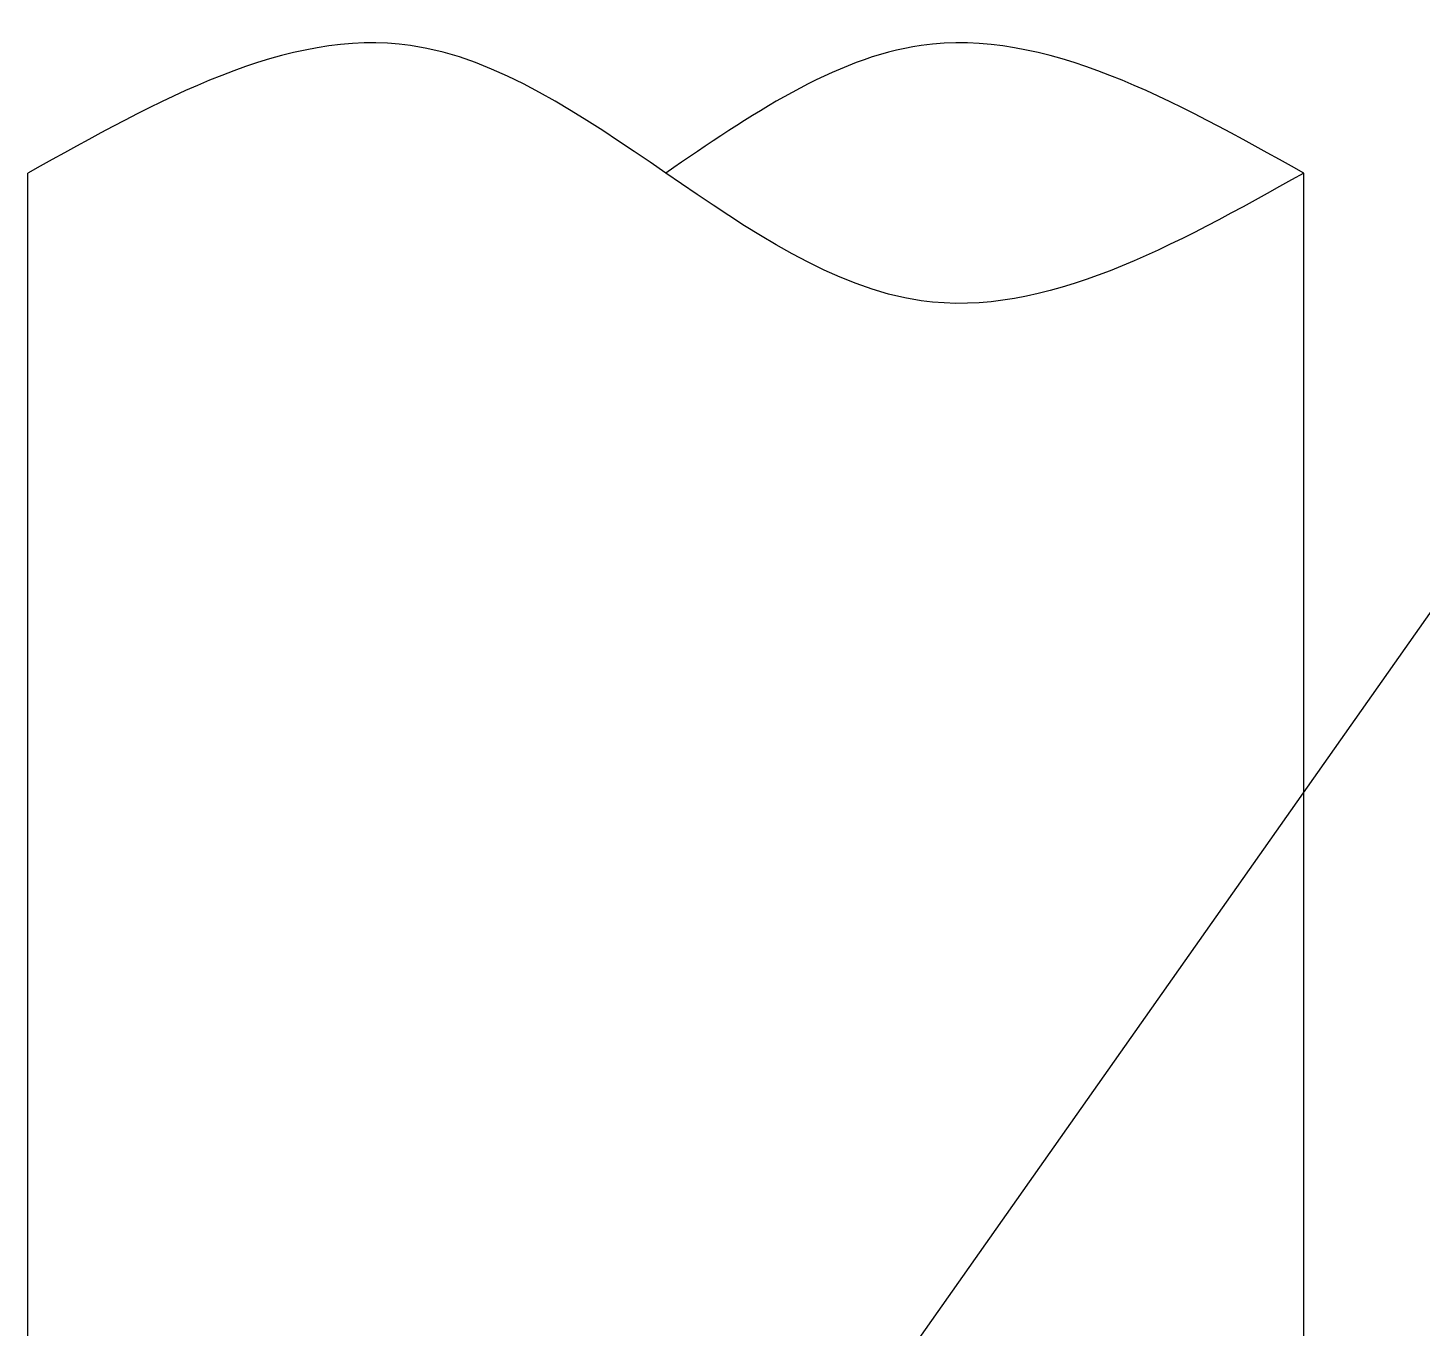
# Model space of a CAD drawing. Extents: x 1382187 to 1725648, y 860327 to 1571294.
# Drawn here: x 1537031 to 1538478, y 1252466 to 1253816 of the extents above; entities that cross this region are included whole.
import ezdxf

# ---------------------------------------------------------------- set-up
doc = ezdxf.new("R2010")
doc.units = 0
doc.header["$LTSCALE"] = 1000
doc.header["$MEASUREMENT"] = 0
doc.styles.get("Standard").update_dxf_attribs({"font": 'gbenor.shx', "bigfont": 'gbcbig.shx'})
doc.dimstyles.get("Standard").update_dxf_attribs({"dimtxt": 0.18, "dimasz": 0.18, "dimexe": 0.18, "dimexo": 0.0625, "dimgap": 0.09, "dimtad": 0, "dimtih": 1, "dimtoh": 1, "dimdec": 4, "dimzin": 0, "dimdsep": 46, "dimtxsty": 'Standard', "dimcen": 0.09, "dimadec": 0, "dimazin": 0, "dimtfac": 1, "dimtdec": 4, "dimtofl": 0, "dimtmove": 0, "dimatfit": 3, "dimfxl": 0, "dimtolj": 1, "dimtzin": 0, "dimarcsym": 0})

msp = doc.modelspace()

# ---------------------------------------------------------------- linework, layer by layer
at = {"linetype": 'Continuous'}
for p, q in [((1537031.5, 1252106.7), (1537031.5, 1253665.3)), ((1538355.7, 1252135.7), (1538355.7, 1253665.3))]:
    msp.add_line(p, q, dxfattribs=at)
msp.add_spline([(1538355.7, 1253665.3), (1537958.4, 1253532.8), (1537428.7, 1253797.7), (1537031.5, 1253665.3)], degree=3, dxfattribs=at)
msp.add_open_spline([(1538355.7, 1253665.3), (1538221, 1253740.6), (1537991.2, 1253869.3), (1537780.7, 1253725), (1537693.6, 1253665.3)], degree=3, knots=[0, 0, 0, 0, 3.604997, 6.154114, 6.154114, 6.154114, 6.154114], dxfattribs=at)

# ---------------------------------------------------------------- leaders
msp.add_leader([(1537751.7, 1252164.8), (1538767.8, 1253608.1)], dimstyle='Standard', override={"dimgap": 20, "dimtad": 0})

doc.saveas('drawing.dxf')
